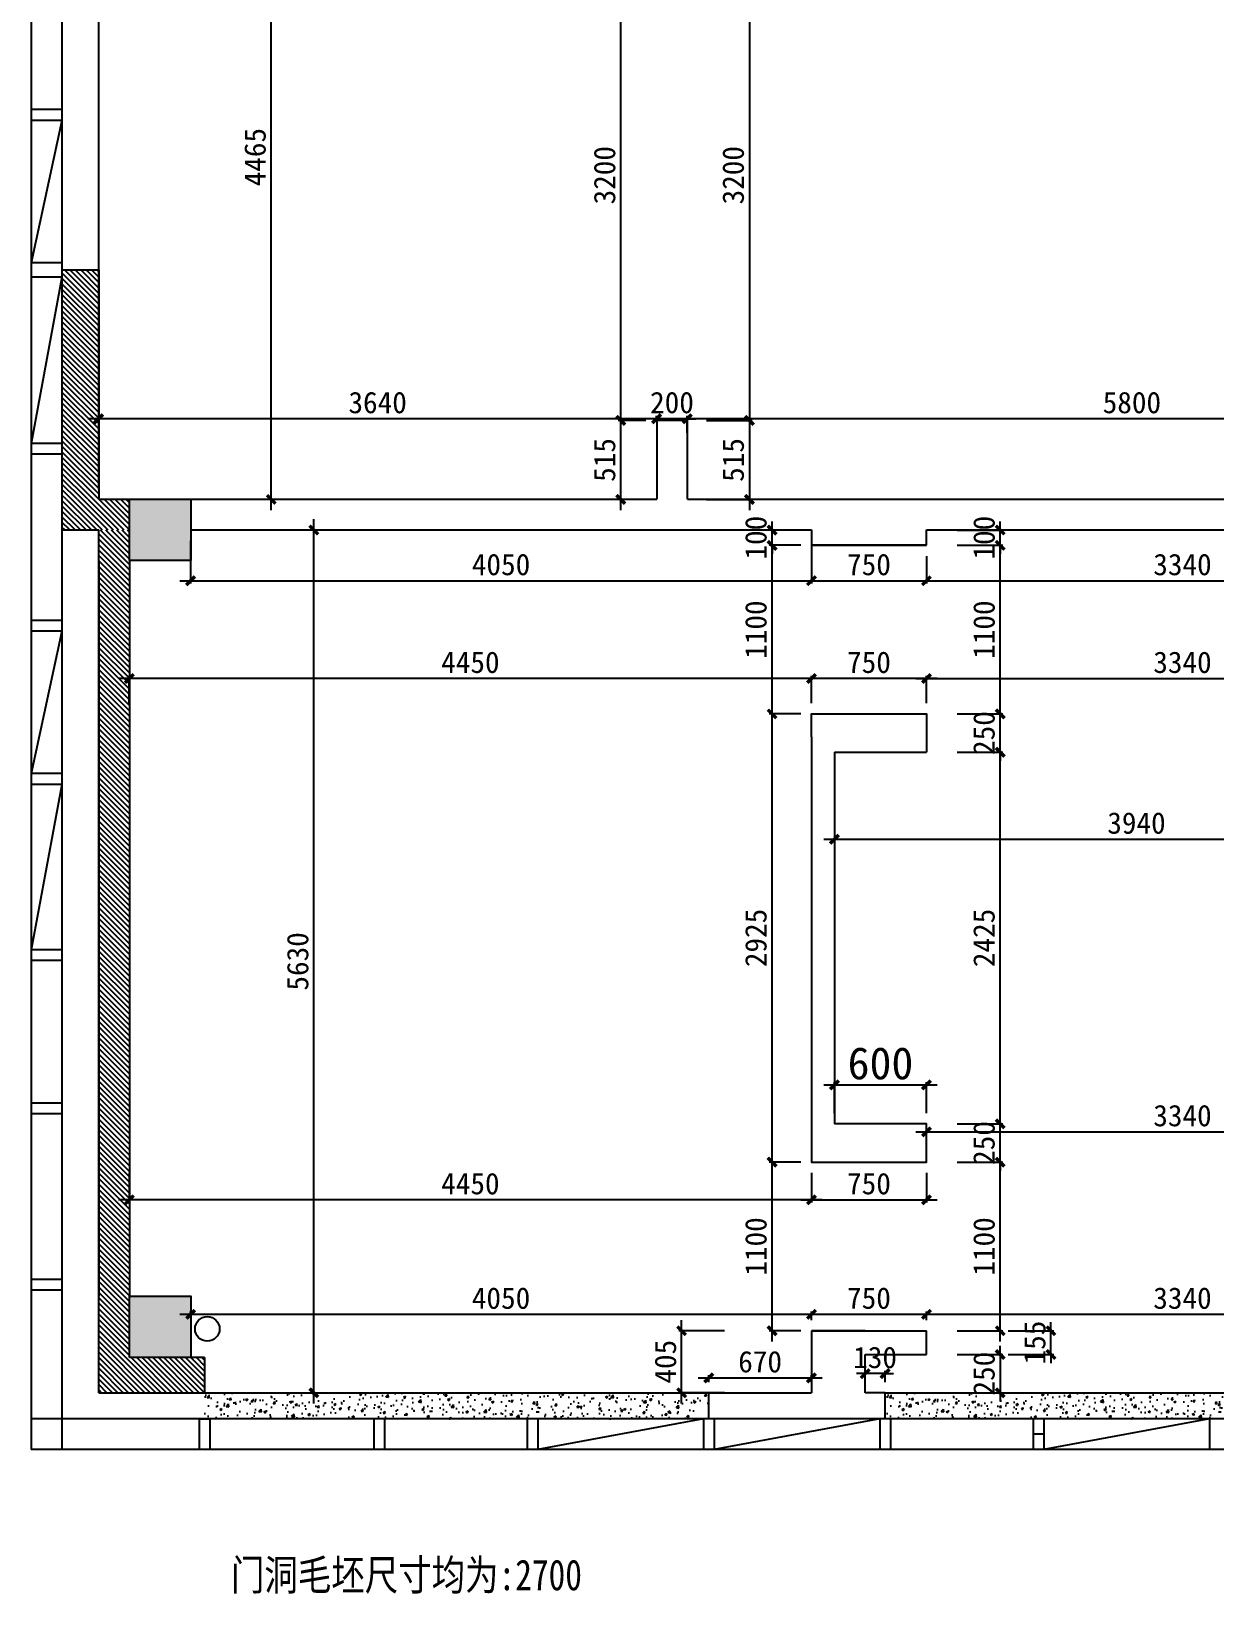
# Model space of a CAD drawing. Header units: millimetres. Extents: x 561810 to 956823, y -438984 to -391712.
# Drawn here: x 615020 to 622740, y -415944 to -405748 of the extents above; entities that cross this region are included whole.
import ezdxf

# ---------------------------------------------------------------- set-up
doc = ezdxf.new("R2010")
doc.units = ezdxf.units.MM
doc.header["$LTSCALE"] = 10
doc.header["$MEASUREMENT"] = 0
doc.layers.get('0').update_dxf_attribs({"linetype": 'CONTINUOUS'})
doc.layers.get('DEFPOINTS').update_dxf_attribs({"color": 1, "linetype": 'CONTINUOUS'})
for name, color, linetype in [('PUB_HATCH', 144, 'CONTINUOUS'), ('WALL', 7, 'CONTINUOUS'), ('WINDOW', 4, 'CONTINUOUS'), ('填充', 8, 'CONTINUOUS')]:
    doc.layers.add(name, color=color, linetype=linetype)
doc.styles.add('12', font='', dxfattribs={"width": 0.8})
doc.styles.add('施洛华标注样式', font='')
doc.styles.get('12').set_extended_font_data('SimSun')
doc.styles.get('施洛华标注样式').set_extended_font_data('SimSun')
doc.dimstyles.new('外标尺寸', dxfattribs={"dimscale": 70, "dimtxt": 3, "dimasz": 0.8, "dimexe": 0.25, "dimexo": 1, "dimgap": 0.5, "dimtad": 1, "dimdec": 0, "dimtxsty": '施洛华标注样式', "dimblk": 'ARCHTICK', "dimcen": 1.5, "dimdle": 1, "dimclrd": 250, "dimclre": 250, "dimclrt": 62, "dimadec": 0, "dimazin": 0, "dimtfac": 1, "dimtdec": 0, "dimtix": 1, "dimtmove": 1, "dimatfit": 3, "dimldrblk": 'ARCHTICK', "dimfxl": 0, "dimarcsym": 0})

# ---------------------------------------------------------------- blocks, each defined once
blk = doc.blocks.new('_ARCHTICK')
at = {"color": 0, "linetype": 'ByBlock', "const_width": 0.4}
blk.add_lwpolyline([(-0.5, -0.5), (0.5, 0.5)], dxfattribs=at)
blk = doc.blocks.new('*D750')
at = {"color": 250, "lineweight": -2}
for p, q in [((624270, -414121), (620790, -414121)), ((620860, -414158), (620860, -414103)), ((624200, -414188), (624200, -414103))]:
    blk.add_line(p, q, dxfattribs=at)
at = {"layer": 'DEFPOINTS', "color": 0}
for p in [(620860, -414121), (620860, -414228), (624200, -414258)]:
    blk.add_point(p, dxfattribs=at)
at = {"color": 250, "lineweight": -2, "xscale": 56, "yscale": 56, "zscale": 56, "rotation": 180}
blk.add_blockref('_ARCHTICK', (620860, -414121), dxfattribs=at)
at = {"color": 250, "lineweight": -2, "xscale": 56, "yscale": 56, "zscale": 56}
blk.add_blockref('_ARCHTICK', (624200, -414121), dxfattribs=at)
at = {"color": 62, "insert": (622530, -414016), "char_height": 140, "attachment_point": 5, "style": '施洛华标注样式'}
blk.add_mtext('3340', dxfattribs=at)
blk = doc.blocks.new('*D751')
at = {"color": 250, "lineweight": -2}
for p, q in [((620930, -414121), (620040, -414121)), ((620110, -414158), (620110, -414103)), ((620860, -414158), (620860, -414103))]:
    blk.add_line(p, q, dxfattribs=at)
at = {"layer": 'DEFPOINTS', "color": 0}
for p in [(620110, -414121), (620110, -414228), (620860, -414228)]:
    blk.add_point(p, dxfattribs=at)
at = {"color": 250, "lineweight": -2, "xscale": 56, "yscale": 56, "zscale": 56, "rotation": 180}
blk.add_blockref('_ARCHTICK', (620110, -414121), dxfattribs=at)
at = {"color": 250, "lineweight": -2, "xscale": 56, "yscale": 56, "zscale": 56}
blk.add_blockref('_ARCHTICK', (620860, -414121), dxfattribs=at)
at = {"color": 62, "insert": (620485, -414016), "char_height": 140, "attachment_point": 5, "style": '施洛华标注样式'}
blk.add_mtext('750', dxfattribs=at)
blk = doc.blocks.new('*D752')
at = {"color": 250, "lineweight": -2}
for p, q in [((620180, -414121), (615990, -414121)), ((616060, -414133), (616060, -414103)), ((620110, -414158), (620110, -414103))]:
    blk.add_line(p, q, dxfattribs=at)
at = {"layer": 'DEFPOINTS', "color": 0}
for p in [(616060, -414121), (616060, -414203), (620110, -414228)]:
    blk.add_point(p, dxfattribs=at)
at = {"color": 250, "lineweight": -2, "xscale": 56, "yscale": 56, "zscale": 56, "rotation": 180}
blk.add_blockref('_ARCHTICK', (616060, -414121), dxfattribs=at)
at = {"color": 250, "lineweight": -2, "xscale": 56, "yscale": 56, "zscale": 56}
blk.add_blockref('_ARCHTICK', (620110, -414121), dxfattribs=at)
at = {"color": 62, "insert": (618085, -414016), "char_height": 140, "attachment_point": 5, "style": '施洛华标注样式'}
blk.add_mtext('4050', dxfattribs=at)
blk = doc.blocks.new('*D753')
at = {"color": 250, "lineweight": -2}
for p, q in [((619543, -414228), (619245, -414228)), ((619263, -414703), (619263, -414158)), ((619543, -414633), (619245, -414633))]:
    blk.add_line(p, q, dxfattribs=at)
at = {"layer": 'DEFPOINTS', "color": 0}
for p in [(619263, -414228), (620110, -414228), (620110, -414633)]:
    blk.add_point(p, dxfattribs=at)
at = {"color": 250, "lineweight": -2, "xscale": 56, "yscale": 56, "zscale": 56}
for p, rotation in [((619263, -414228), 90), ((619263, -414633), 270)]:
    blk.add_blockref('_ARCHTICK', p, dxfattribs=dict(at, rotation=rotation))
at = {"color": 62, "insert": (619158, -414430), "char_height": 140, "attachment_point": 5, "rotation": 90, "style": '施洛华标注样式'}
blk.add_mtext('405', dxfattribs=at)
blk = doc.blocks.new('*D754')
at = {"color": 250, "lineweight": -2}
for p, q in [((620040, -413128), (619835, -413128)), ((619853, -414298), (619853, -413058)), ((620040, -414228), (619835, -414228))]:
    blk.add_line(p, q, dxfattribs=at)
at = {"layer": 'DEFPOINTS', "color": 0}
for p in [(619853, -413128), (620110, -413128), (620110, -414228)]:
    blk.add_point(p, dxfattribs=at)
at = {"color": 250, "lineweight": -2, "xscale": 56, "yscale": 56, "zscale": 56}
for p, rotation in [((619853, -413128), 90), ((619853, -414228), 270)]:
    blk.add_blockref('_ARCHTICK', p, dxfattribs=dict(at, rotation=rotation))
at = {"color": 62, "insert": (619748, -413678), "char_height": 140, "attachment_point": 5, "rotation": 90, "style": '施洛华标注样式'}
blk.add_mtext('1100', dxfattribs=at)
blk = doc.blocks.new('*D755')
at = {"color": 250, "lineweight": -2}
for p, q in [((619853, -413198), (619853, -410133)), ((620040, -410203), (619835, -410203)), ((620040, -413128), (619835, -413128))]:
    blk.add_line(p, q, dxfattribs=at)
at = {"layer": 'DEFPOINTS', "color": 0}
for p in [(619853, -410203), (620110, -410203), (620110, -413128)]:
    blk.add_point(p, dxfattribs=at)
at = {"color": 250, "lineweight": -2, "xscale": 56, "yscale": 56, "zscale": 56}
for p, rotation in [((619853, -410203), 90), ((619853, -413128), 270)]:
    blk.add_blockref('_ARCHTICK', p, dxfattribs=dict(at, rotation=rotation))
at = {"color": 62, "insert": (619748, -411665), "char_height": 140, "attachment_point": 5, "rotation": 90, "style": '施洛华标注样式'}
blk.add_mtext('2925', dxfattribs=at)
blk = doc.blocks.new('*D756')
at = {"color": 250, "lineweight": -2}
for p, q in [((619853, -410273), (619853, -409033)), ((620040, -409103), (619835, -409103)), ((620040, -410203), (619835, -410203))]:
    blk.add_line(p, q, dxfattribs=at)
at = {"layer": 'DEFPOINTS', "color": 0}
for p in [(619853, -409103), (620110, -409103), (620110, -410203)]:
    blk.add_point(p, dxfattribs=at)
at = {"color": 250, "lineweight": -2, "xscale": 56, "yscale": 56, "zscale": 56}
for p, rotation in [((619853, -409103), 90), ((619853, -410203), 270)]:
    blk.add_blockref('_ARCHTICK', p, dxfattribs=dict(at, rotation=rotation))
at = {"color": 62, "insert": (619748, -409653), "char_height": 140, "attachment_point": 5, "rotation": 90, "style": '施洛华标注样式'}
blk.add_mtext('1100', dxfattribs=at)
blk = doc.blocks.new('*D757')
at = {"color": 250, "lineweight": -2}
for p, q in [((619853, -409003), (619853, -408947)), ((620040, -409003), (619835, -409003)), ((619853, -409103), (619853, -409003)), ((620040, -409103), (619835, -409103)), ((619853, -409103), (619853, -409159))]:
    blk.add_line(p, q, dxfattribs=at)
at = {"layer": 'DEFPOINTS', "color": 0}
for p in [(619853, -409003), (620110, -409003), (620110, -409103)]:
    blk.add_point(p, dxfattribs=at)
at = {"color": 250, "lineweight": -2, "xscale": 56, "yscale": 56, "zscale": 56}
for p, rotation in [((619853, -409003), 270), ((619853, -409103), 90)]:
    blk.add_blockref('_ARCHTICK', p, dxfattribs=dict(at, rotation=rotation))
at = {"color": 62, "insert": (619748, -409053), "char_height": 140, "attachment_point": 5, "rotation": 90, "style": '施洛华标注样式'}
blk.add_mtext('100', dxfattribs=at)
blk = doc.blocks.new('*D758')
at = {"color": 250, "lineweight": -2}
for p, q in [((615660, -413198), (615660, -413392)), ((620110, -413198), (620110, -413392)), ((620180, -413374), (615590, -413374))]:
    blk.add_line(p, q, dxfattribs=at)
at = {"layer": 'DEFPOINTS', "color": 0}
for p in [(615660, -413128), (620110, -413128), (615660, -413374)]:
    blk.add_point(p, dxfattribs=at)
at = {"color": 250, "lineweight": -2, "xscale": 56, "yscale": 56, "zscale": 56, "rotation": 180}
blk.add_blockref('_ARCHTICK', (615660, -413374), dxfattribs=at)
at = {"color": 250, "lineweight": -2, "xscale": 56, "yscale": 56, "zscale": 56}
blk.add_blockref('_ARCHTICK', (620110, -413374), dxfattribs=at)
at = {"color": 62, "insert": (617885, -413269), "char_height": 140, "attachment_point": 5, "style": '施洛华标注样式'}
blk.add_mtext('4450', dxfattribs=at)
blk = doc.blocks.new('*D759')
at = {"color": 250, "lineweight": -2}
for p, q in [((620110, -413198), (620110, -413392)), ((620860, -413198), (620860, -413392)), ((620040, -413374), (620930, -413374))]:
    blk.add_line(p, q, dxfattribs=at)
at = {"layer": 'DEFPOINTS', "color": 0}
for p in [(620110, -413128), (620860, -413128), (620860, -413374)]:
    blk.add_point(p, dxfattribs=at)
at = {"color": 250, "lineweight": -2, "xscale": 56, "yscale": 56, "zscale": 56, "rotation": 180}
blk.add_blockref('_ARCHTICK', (620110, -413374), dxfattribs=at)
at = {"color": 250, "lineweight": -2, "xscale": 56, "yscale": 56, "zscale": 56}
blk.add_blockref('_ARCHTICK', (620860, -413374), dxfattribs=at)
at = {"color": 62, "insert": (620485, -413269), "char_height": 140, "attachment_point": 5, "style": '施洛华标注样式'}
blk.add_mtext('750', dxfattribs=at)
blk = doc.blocks.new('*D760')
at = {"color": 250, "lineweight": -2}
for p, q in [((620860, -413058), (620860, -412912)), ((624200, -413058), (624200, -412912)), ((620790, -412930), (624270, -412930))]:
    blk.add_line(p, q, dxfattribs=at)
at = {"layer": 'DEFPOINTS', "color": 0}
for p in [(624200, -412930), (620860, -413128), (624200, -413128)]:
    blk.add_point(p, dxfattribs=at)
at = {"color": 250, "lineweight": -2, "xscale": 56, "yscale": 56, "zscale": 56, "rotation": 180}
blk.add_blockref('_ARCHTICK', (620860, -412930), dxfattribs=at)
at = {"color": 250, "lineweight": -2, "xscale": 56, "yscale": 56, "zscale": 56}
blk.add_blockref('_ARCHTICK', (624200, -412930), dxfattribs=at)
at = {"color": 62, "insert": (622530, -412825), "char_height": 140, "attachment_point": 5, "style": '施洛华标注样式'}
blk.add_mtext('3340', dxfattribs=at)
blk = doc.blocks.new('*D761')
at = {"color": 250, "lineweight": -2}
for p, q in [((621341, -414383), (621341, -414327)), ((621061, -414383), (621359, -414383)), ((621341, -414383), (621341, -414633)), ((621061, -414633), (621359, -414633)), ((621341, -414633), (621341, -414689))]:
    blk.add_line(p, q, dxfattribs=at)
at = {"layer": 'DEFPOINTS', "color": 0}
for p in [(620860, -414383), (620860, -414633), (621341, -414633)]:
    blk.add_point(p, dxfattribs=at)
at = {"color": 250, "lineweight": -2, "xscale": 56, "yscale": 56, "zscale": 56}
for p, rotation in [((621341, -414383), 270), ((621341, -414633), 90)]:
    blk.add_blockref('_ARCHTICK', p, dxfattribs=dict(at, rotation=rotation))
at = {"color": 62, "insert": (621236, -414508), "char_height": 140, "attachment_point": 5, "rotation": 90, "style": '施洛华标注样式'}
blk.add_mtext('250', dxfattribs=at)
blk = doc.blocks.new('*D762')
at = {"color": 250, "lineweight": -2}
for p, q in [((621392, -414228), (621690, -414228)), ((621672, -414228), (621672, -414172)), ((621672, -414383), (621672, -414228)), ((621392, -414383), (621690, -414383)), ((621672, -414383), (621672, -414439))]:
    blk.add_line(p, q, dxfattribs=at)
at = {"layer": 'DEFPOINTS', "color": 0}
for p in [(620860, -414228), (621672, -414228), (620860, -414383)]:
    blk.add_point(p, dxfattribs=at)
at = {"color": 250, "lineweight": -2, "xscale": 56, "yscale": 56, "zscale": 56}
for p, rotation in [((621672, -414228), 270), ((621672, -414383), 90)]:
    blk.add_blockref('_ARCHTICK', p, dxfattribs=dict(at, rotation=rotation))
at = {"color": 62, "insert": (621567, -414305), "char_height": 140, "attachment_point": 5, "rotation": 90, "style": '施洛华标注样式'}
blk.add_mtext('155', dxfattribs=at)
blk = doc.blocks.new('*D763')
at = {"color": 250, "lineweight": -2}
for p, q in [((621061, -413128), (621359, -413128)), ((621341, -414298), (621341, -413058)), ((621061, -414228), (621359, -414228))]:
    blk.add_line(p, q, dxfattribs=at)
at = {"layer": 'DEFPOINTS', "color": 0}
for p in [(620860, -413128), (621341, -413128), (620860, -414228)]:
    blk.add_point(p, dxfattribs=at)
at = {"color": 250, "lineweight": -2, "xscale": 56, "yscale": 56, "zscale": 56}
for p, rotation in [((621341, -413128), 90), ((621341, -414228), 270)]:
    blk.add_blockref('_ARCHTICK', p, dxfattribs=dict(at, rotation=rotation))
at = {"color": 62, "insert": (621236, -413678), "char_height": 140, "attachment_point": 5, "rotation": 90, "style": '施洛华标注样式'}
blk.add_mtext('1100', dxfattribs=at)
blk = doc.blocks.new('*D764')
at = {"color": 250, "lineweight": -2}
for p, q in [((621341, -412878), (621341, -412822)), ((621061, -412878), (621359, -412878)), ((621341, -413128), (621341, -412878)), ((621061, -413128), (621359, -413128)), ((621341, -413128), (621341, -413184))]:
    blk.add_line(p, q, dxfattribs=at)
at = {"layer": 'DEFPOINTS', "color": 0}
for p in [(620860, -412878), (621341, -412878), (620860, -413128)]:
    blk.add_point(p, dxfattribs=at)
at = {"color": 250, "lineweight": -2, "xscale": 56, "yscale": 56, "zscale": 56}
for p, rotation in [((621341, -412878), 270), ((621341, -413128), 90)]:
    blk.add_blockref('_ARCHTICK', p, dxfattribs=dict(at, rotation=rotation))
at = {"color": 62, "insert": (621236, -413003), "char_height": 140, "attachment_point": 5, "rotation": 90, "style": '施洛华标注样式'}
blk.add_mtext('250', dxfattribs=at)
blk = doc.blocks.new('*D765')
at = {"color": 250, "lineweight": -2}
for p, q in [((621061, -410453), (621359, -410453)), ((621341, -412948), (621341, -410383)), ((621061, -412878), (621359, -412878))]:
    blk.add_line(p, q, dxfattribs=at)
at = {"layer": 'DEFPOINTS', "color": 0}
for p in [(620860, -410453), (621341, -410453), (620860, -412878)]:
    blk.add_point(p, dxfattribs=at)
at = {"color": 250, "lineweight": -2, "xscale": 56, "yscale": 56, "zscale": 56}
for p, rotation in [((621341, -410453), 90), ((621341, -412878), 270)]:
    blk.add_blockref('_ARCHTICK', p, dxfattribs=dict(at, rotation=rotation))
at = {"color": 62, "insert": (621236, -411665), "char_height": 140, "attachment_point": 5, "rotation": 90, "style": '施洛华标注样式'}
blk.add_mtext('2425', dxfattribs=at)
blk = doc.blocks.new('*D766')
at = {"color": 250, "lineweight": -2}
for p, q in [((621341, -410203), (621341, -410147)), ((621061, -410203), (621359, -410203)), ((621341, -410453), (621341, -410203)), ((621061, -410453), (621359, -410453)), ((621341, -410453), (621341, -410509))]:
    blk.add_line(p, q, dxfattribs=at)
at = {"layer": 'DEFPOINTS', "color": 0}
for p in [(620860, -410203), (621341, -410203), (620860, -410453)]:
    blk.add_point(p, dxfattribs=at)
at = {"color": 250, "lineweight": -2, "xscale": 56, "yscale": 56, "zscale": 56}
for p, rotation in [((621341, -410203), 270), ((621341, -410453), 90)]:
    blk.add_blockref('_ARCHTICK', p, dxfattribs=dict(at, rotation=rotation))
at = {"color": 62, "insert": (621236, -410328), "char_height": 140, "attachment_point": 5, "rotation": 90, "style": '施洛华标注样式'}
blk.add_mtext('250', dxfattribs=at)
blk = doc.blocks.new('*D767')
at = {"color": 250, "lineweight": -2}
for p, q in [((621341, -410273), (621341, -409033)), ((621061, -409103), (621359, -409103)), ((621061, -410203), (621359, -410203))]:
    blk.add_line(p, q, dxfattribs=at)
at = {"layer": 'DEFPOINTS', "color": 0}
for p in [(620860, -409103), (621341, -409103), (620860, -410203)]:
    blk.add_point(p, dxfattribs=at)
at = {"color": 250, "lineweight": -2, "xscale": 56, "yscale": 56, "zscale": 56}
for p, rotation in [((621341, -409103), 90), ((621341, -410203), 270)]:
    blk.add_blockref('_ARCHTICK', p, dxfattribs=dict(at, rotation=rotation))
at = {"color": 62, "insert": (621236, -409653), "char_height": 140, "attachment_point": 5, "rotation": 90, "style": '施洛华标注样式'}
blk.add_mtext('1100', dxfattribs=at)
blk = doc.blocks.new('*D768')
at = {"color": 250, "lineweight": -2}
for p, q in [((621341, -409003), (621341, -408947)), ((621061, -409003), (621359, -409003)), ((621341, -409103), (621341, -409003)), ((621061, -409103), (621359, -409103)), ((621341, -409103), (621341, -409159))]:
    blk.add_line(p, q, dxfattribs=at)
at = {"layer": 'DEFPOINTS', "color": 0}
for p in [(620860, -409003), (621341, -409003), (620860, -409103)]:
    blk.add_point(p, dxfattribs=at)
at = {"color": 250, "lineweight": -2, "xscale": 56, "yscale": 56, "zscale": 56}
for p, rotation in [((621341, -409003), 270), ((621341, -409103), 90)]:
    blk.add_blockref('_ARCHTICK', p, dxfattribs=dict(at, rotation=rotation))
at = {"color": 62, "insert": (621236, -409053), "char_height": 140, "attachment_point": 5, "rotation": 90, "style": '施洛华标注样式'}
blk.add_mtext('100', dxfattribs=at)
blk = doc.blocks.new('*D769')
at = {"color": 250, "lineweight": -2}
for p, q in [((620110, -410133), (620110, -409955)), ((620860, -410133), (620860, -409955)), ((620930, -409972), (620040, -409972))]:
    blk.add_line(p, q, dxfattribs=at)
at = {"layer": 'DEFPOINTS', "color": 0}
for p in [(620110, -409972), (620110, -410203), (620860, -410203)]:
    blk.add_point(p, dxfattribs=at)
at = {"color": 250, "lineweight": -2, "xscale": 56, "yscale": 56, "zscale": 56, "rotation": 180}
blk.add_blockref('_ARCHTICK', (620110, -409972), dxfattribs=at)
at = {"color": 250, "lineweight": -2, "xscale": 56, "yscale": 56, "zscale": 56}
blk.add_blockref('_ARCHTICK', (620860, -409972), dxfattribs=at)
at = {"color": 62, "insert": (620485, -409867), "char_height": 140, "attachment_point": 5, "style": '施洛华标注样式'}
blk.add_mtext('750', dxfattribs=at)
blk = doc.blocks.new('*D770')
at = {"color": 250, "lineweight": -2}
for p, q in [((615660, -410133), (615660, -409955)), ((620110, -410133), (620110, -409955)), ((620180, -409972), (615590, -409972))]:
    blk.add_line(p, q, dxfattribs=at)
at = {"layer": 'DEFPOINTS', "color": 0}
for p in [(615660, -409972), (615660, -410203), (620110, -410203)]:
    blk.add_point(p, dxfattribs=at)
at = {"color": 250, "lineweight": -2, "xscale": 56, "yscale": 56, "zscale": 56, "rotation": 180}
blk.add_blockref('_ARCHTICK', (615660, -409972), dxfattribs=at)
at = {"color": 250, "lineweight": -2, "xscale": 56, "yscale": 56, "zscale": 56}
blk.add_blockref('_ARCHTICK', (620110, -409972), dxfattribs=at)
at = {"color": 62, "insert": (617885, -409867), "char_height": 140, "attachment_point": 5, "style": '施洛华标注样式'}
blk.add_mtext('4450', dxfattribs=at)
blk = doc.blocks.new('*D771')
at = {"color": 250, "lineweight": -2}
for p, q in [((620860, -410133), (620860, -409955)), ((624200, -410133), (624200, -409955)), ((620790, -409972), (624270, -409972))]:
    blk.add_line(p, q, dxfattribs=at)
at = {"layer": 'DEFPOINTS', "color": 0}
for p in [(624200, -409972), (620860, -410203), (624200, -410203)]:
    blk.add_point(p, dxfattribs=at)
at = {"color": 250, "lineweight": -2, "xscale": 56, "yscale": 56, "zscale": 56, "rotation": 180}
blk.add_blockref('_ARCHTICK', (620860, -409972), dxfattribs=at)
at = {"color": 250, "lineweight": -2, "xscale": 56, "yscale": 56, "zscale": 56}
blk.add_blockref('_ARCHTICK', (624200, -409972), dxfattribs=at)
at = {"color": 62, "insert": (622530, -409867), "char_height": 140, "attachment_point": 5, "style": '施洛华标注样式'}
blk.add_mtext('3340', dxfattribs=at)
blk = doc.blocks.new('*D774')
at = {"color": 250, "lineweight": -2}
for p, q in [((616864, -414703), (616864, -408933)), ((616864, -409003), (616847, -409003)), ((616864, -414633), (616847, -414633))]:
    blk.add_line(p, q, dxfattribs=at)
at = {"layer": 'DEFPOINTS', "color": 0}
for p in [(616864, -409003), (616864, -409003), (616864, -414633)]:
    blk.add_point(p, dxfattribs=at)
at = {"color": 250, "lineweight": -2, "xscale": 56, "yscale": 56, "zscale": 56}
for p, rotation in [((616864, -409003), 90), ((616864, -414633), 270)]:
    blk.add_blockref('_ARCHTICK', p, dxfattribs=dict(at, rotation=rotation))
at = {"color": 62, "insert": (616759, -411818), "char_height": 140, "attachment_point": 5, "rotation": 90, "style": '施洛华标注样式'}
blk.add_mtext('5630', dxfattribs=at)
blk = doc.blocks.new('*D775')
at = {"color": 250, "lineweight": -2}
for p, q in [((620260, -412808), (620260, -412606)), ((620860, -412808), (620860, -412606)), ((620190, -412624), (620930, -412624))]:
    blk.add_line(p, q, dxfattribs=at)
at = {"layer": 'DEFPOINTS', "color": 0}
for p in [(620860, -412624), (620260, -412878), (620860, -412878)]:
    blk.add_point(p, dxfattribs=at)
at = {"color": 250, "lineweight": -2, "xscale": 56, "yscale": 56, "zscale": 56, "rotation": 180}
blk.add_blockref('_ARCHTICK', (620260, -412624), dxfattribs=at)
at = {"color": 250, "lineweight": -2, "xscale": 56, "yscale": 56, "zscale": 56}
blk.add_blockref('_ARCHTICK', (620860, -412624), dxfattribs=at)
at = {"color": 62, "insert": (620560, -412484), "char_height": 210, "attachment_point": 5, "style": '施洛华标注样式'}
blk.add_mtext('600', dxfattribs=at)
blk = doc.blocks.new('*D786')
at = {"color": 250, "lineweight": -2}
for p, q in [((625170, -408277), (619230, -408277)), ((619300, -408368), (619300, -408259)), ((625100, -408368), (625100, -408259))]:
    blk.add_line(p, q, dxfattribs=at)
at = {"layer": 'DEFPOINTS', "color": 0}
for p in [(619300, -408277), (619300, -408438), (625100, -408438)]:
    blk.add_point(p, dxfattribs=at)
at = {"color": 250, "lineweight": -2, "xscale": 56, "yscale": 56, "zscale": 56, "rotation": 180}
blk.add_blockref('_ARCHTICK', (619300, -408277), dxfattribs=at)
at = {"color": 250, "lineweight": -2, "xscale": 56, "yscale": 56, "zscale": 56}
blk.add_blockref('_ARCHTICK', (625100, -408277), dxfattribs=at)
at = {"color": 62, "insert": (622200, -408172), "char_height": 140, "attachment_point": 5, "style": '施洛华标注样式'}
blk.add_mtext('5800', dxfattribs=at)
blk = doc.blocks.new('*D787')
at = {"color": 250, "lineweight": -2}
for p, q in [((618866, -408873), (618866, -408218)), ((619030, -408288), (618848, -408288)), ((619030, -408803), (618848, -408803))]:
    blk.add_line(p, q, dxfattribs=at)
at = {"layer": 'DEFPOINTS', "color": 0}
for p in [(618866, -408288), (619100, -408288), (619100, -408803)]:
    blk.add_point(p, dxfattribs=at)
at = {"color": 250, "lineweight": -2, "xscale": 56, "yscale": 56, "zscale": 56}
for p, rotation in [((618866, -408288), 90), ((618866, -408803), 270)]:
    blk.add_blockref('_ARCHTICK', p, dxfattribs=dict(at, rotation=rotation))
at = {"color": 62, "insert": (618761, -408546), "char_height": 140, "attachment_point": 5, "rotation": 90, "style": '施洛华标注样式'}
blk.add_mtext('515', dxfattribs=at)
blk = doc.blocks.new('*D788')
at = {"color": 250, "lineweight": -2}
for p, q in [((618866, -408358), (618866, -405018)), ((619030, -405088), (618848, -405088)), ((619030, -408288), (618848, -408288))]:
    blk.add_line(p, q, dxfattribs=at)
at = {"layer": 'DEFPOINTS', "color": 0}
for p in [(618866, -405088), (619100, -405088), (619100, -408288)]:
    blk.add_point(p, dxfattribs=at)
at = {"color": 250, "lineweight": -2, "xscale": 56, "yscale": 56, "zscale": 56}
for p, rotation in [((618866, -405088), 90), ((618866, -408288), 270)]:
    blk.add_blockref('_ARCHTICK', p, dxfattribs=dict(at, rotation=rotation))
at = {"color": 62, "insert": (618761, -406688), "char_height": 140, "attachment_point": 5, "rotation": 90, "style": '施洛华标注样式'}
blk.add_mtext('3200', dxfattribs=at)
blk = doc.blocks.new('*D801')
at = {"color": 250, "lineweight": -2}
for p, q in [((616586, -408873), (616586, -404268)), ((616586, -404338), (616604, -404338)), ((616586, -408803), (616604, -408803))]:
    blk.add_line(p, q, dxfattribs=at)
at = {"layer": 'DEFPOINTS', "color": 0}
for p in [(616540, -404338), (616586, -404338), (616540, -408803)]:
    blk.add_point(p, dxfattribs=at)
at = {"color": 250, "lineweight": -2, "xscale": 56, "yscale": 56, "zscale": 56}
for p, rotation in [((616586, -404338), 90), ((616586, -408803), 270)]:
    blk.add_blockref('_ARCHTICK', p, dxfattribs=dict(at, rotation=rotation))
at = {"color": 62, "insert": (616481, -406570), "char_height": 140, "attachment_point": 5, "rotation": 90, "style": '施洛华标注样式'}
blk.add_mtext('4465', dxfattribs=at)
blk = doc.blocks.new('*D802')
at = {"color": 250, "lineweight": -2}
for p, q in [((619705, -405018), (619705, -408358)), ((619425, -405088), (619722, -405088)), ((619425, -408288), (619722, -408288))]:
    blk.add_line(p, q, dxfattribs=at)
at = {"layer": 'DEFPOINTS', "color": 0}
for p in [(619300, -405088), (619300, -408288), (619705, -408288)]:
    blk.add_point(p, dxfattribs=at)
at = {"color": 250, "lineweight": -2, "xscale": 56, "yscale": 56, "zscale": 56}
for p, rotation in [((619705, -405088), 90), ((619705, -408288), 270)]:
    blk.add_blockref('_ARCHTICK', p, dxfattribs=dict(at, rotation=rotation))
at = {"color": 62, "insert": (619600, -406688), "char_height": 140, "attachment_point": 5, "rotation": 90, "style": '施洛华标注样式'}
blk.add_mtext('3200', dxfattribs=at)
blk = doc.blocks.new('*D803')
at = {"color": 250, "lineweight": -2}
for p, q in [((619705, -408218), (619705, -408873)), ((619425, -408288), (619722, -408288)), ((619425, -408803), (619722, -408803))]:
    blk.add_line(p, q, dxfattribs=at)
at = {"layer": 'DEFPOINTS', "color": 0}
for p in [(619300, -408288), (619300, -408803), (619705, -408803)]:
    blk.add_point(p, dxfattribs=at)
at = {"color": 250, "lineweight": -2, "xscale": 56, "yscale": 56, "zscale": 56}
for p, rotation in [((619705, -408288), 90), ((619705, -408803), 270)]:
    blk.add_blockref('_ARCHTICK', p, dxfattribs=dict(at, rotation=rotation))
at = {"color": 62, "insert": (619600, -408546), "char_height": 140, "attachment_point": 5, "rotation": 90, "style": '施洛华标注样式'}
blk.add_mtext('515', dxfattribs=at)
blk = doc.blocks.new('*D808')
at = {"color": 250, "lineweight": -2}
for p, q in [((619100, -408277), (619044, -408277)), ((619100, -408277), (619100, -408259)), ((619300, -408277), (619100, -408277)), ((619300, -408277), (619300, -408259)), ((619300, -408277), (619356, -408277))]:
    blk.add_line(p, q, dxfattribs=at)
at = {"layer": 'DEFPOINTS', "color": 0}
for p in [(619100, -408277), (619100, -408288), (619300, -408288)]:
    blk.add_point(p, dxfattribs=at)
at = {"color": 250, "lineweight": -2, "xscale": 56, "yscale": 56, "zscale": 56}
blk.add_blockref('_ARCHTICK', (619100, -408277), dxfattribs=at)
at = {"color": 250, "lineweight": -2, "xscale": 56, "yscale": 56, "zscale": 56, "rotation": 180}
blk.add_blockref('_ARCHTICK', (619300, -408277), dxfattribs=at)
at = {"color": 62, "insert": (619200, -408172), "char_height": 140, "attachment_point": 5, "style": '施洛华标注样式'}
blk.add_mtext('200', dxfattribs=at)
blk = doc.blocks.new('*D809')
at = {"color": 250, "lineweight": -2}
for p, q in [((619170, -408277), (615390, -408277)), ((615460, -408277), (615460, -408259)), ((619100, -408277), (619100, -408259))]:
    blk.add_line(p, q, dxfattribs=at)
at = {"layer": 'DEFPOINTS', "color": 0}
for p in [(615460, -408277), (615460, -408288), (619100, -408288)]:
    blk.add_point(p, dxfattribs=at)
at = {"color": 250, "lineweight": -2, "xscale": 56, "yscale": 56, "zscale": 56, "rotation": 180}
blk.add_blockref('_ARCHTICK', (615460, -408277), dxfattribs=at)
at = {"color": 250, "lineweight": -2, "xscale": 56, "yscale": 56, "zscale": 56}
blk.add_blockref('_ARCHTICK', (619100, -408277), dxfattribs=at)
at = {"color": 62, "insert": (617280, -408172), "char_height": 140, "attachment_point": 5, "style": '施洛华标注样式'}
blk.add_mtext('3640', dxfattribs=at)
blk = doc.blocks.new('*D837')
at = {"color": 250, "lineweight": -2}
for p, q in [((620190, -411021), (624270, -411021)), ((620260, -411021), (620260, -411039)), ((624200, -411021), (624200, -411039))]:
    blk.add_line(p, q, dxfattribs=at)
at = {"layer": 'DEFPOINTS', "color": 0}
for p in [(620260, -411008), (624200, -411008), (624200, -411021)]:
    blk.add_point(p, dxfattribs=at)
at = {"color": 250, "lineweight": -2, "xscale": 56, "yscale": 56, "zscale": 56, "rotation": 180}
blk.add_blockref('_ARCHTICK', (620260, -411021), dxfattribs=at)
at = {"color": 250, "lineweight": -2, "xscale": 56, "yscale": 56, "zscale": 56}
blk.add_blockref('_ARCHTICK', (624200, -411021), dxfattribs=at)
at = {"color": 62, "insert": (622230, -410916), "char_height": 140, "attachment_point": 5, "style": '施洛华标注样式'}
blk.add_mtext('3940', dxfattribs=at)
blk = doc.blocks.new('*D858')
at = {"color": 250, "lineweight": -2}
for p, q in [((620460, -414508), (620404, -414508)), ((620460, -414563), (620460, -414490)), ((620590, -414508), (620460, -414508)), ((620590, -414563), (620590, -414490)), ((620590, -414508), (620646, -414508))]:
    blk.add_line(p, q, dxfattribs=at)
at = {"layer": 'DEFPOINTS', "color": 0}
for p in [(620460, -414508), (620460, -414633), (620590, -414633)]:
    blk.add_point(p, dxfattribs=at)
at = {"color": 250, "lineweight": -2, "xscale": 56, "yscale": 56, "zscale": 56}
blk.add_blockref('_ARCHTICK', (620460, -414508), dxfattribs=at)
at = {"color": 250, "lineweight": -2, "xscale": 56, "yscale": 56, "zscale": 56, "rotation": 180}
blk.add_blockref('_ARCHTICK', (620590, -414508), dxfattribs=at)
at = {"color": 62, "insert": (620525, -414403), "char_height": 140, "attachment_point": 5, "style": '施洛华标注样式'}
blk.add_mtext('130', dxfattribs=at)
blk = doc.blocks.new('*D859')
at = {"color": 250, "lineweight": -2}
for p, q in [((619370, -414536), (620180, -414536)), ((619440, -414563), (619440, -414518)), ((620110, -414563), (620110, -414518))]:
    blk.add_line(p, q, dxfattribs=at)
at = {"layer": 'DEFPOINTS', "color": 0}
for p in [(620110, -414536), (619440, -414633), (620110, -414633)]:
    blk.add_point(p, dxfattribs=at)
at = {"color": 250, "lineweight": -2, "xscale": 56, "yscale": 56, "zscale": 56, "rotation": 180}
blk.add_blockref('_ARCHTICK', (619440, -414536), dxfattribs=at)
at = {"color": 250, "lineweight": -2, "xscale": 56, "yscale": 56, "zscale": 56}
blk.add_blockref('_ARCHTICK', (620110, -414536), dxfattribs=at)
at = {"color": 62, "insert": (619775, -414431), "char_height": 140, "attachment_point": 5, "style": '施洛华标注样式'}
blk.add_mtext('670', dxfattribs=at)
blk = doc.blocks.new('*D862')
at = {"color": 250, "lineweight": -2}
for p, q in [((616060, -409073), (616060, -409352)), ((620110, -409073), (620110, -409352)), ((615990, -409334), (620180, -409334))]:
    blk.add_line(p, q, dxfattribs=at)
at = {"layer": 'DEFPOINTS', "color": 0}
for p in [(616060, -409003), (620110, -409003), (620110, -409334)]:
    blk.add_point(p, dxfattribs=at)
at = {"color": 250, "lineweight": -2, "xscale": 56, "yscale": 56, "zscale": 56, "rotation": 180}
blk.add_blockref('_ARCHTICK', (616060, -409334), dxfattribs=at)
at = {"color": 250, "lineweight": -2, "xscale": 56, "yscale": 56, "zscale": 56}
blk.add_blockref('_ARCHTICK', (620110, -409334), dxfattribs=at)
at = {"color": 62, "insert": (618085, -409229), "char_height": 140, "attachment_point": 5, "style": '施洛华标注样式'}
blk.add_mtext('4050', dxfattribs=at)
blk = doc.blocks.new('*D863')
at = {"color": 250, "lineweight": -2}
for p, q in [((620110, -409173), (620110, -409352)), ((620860, -409173), (620860, -409352)), ((620040, -409334), (620930, -409334))]:
    blk.add_line(p, q, dxfattribs=at)
at = {"layer": 'DEFPOINTS', "color": 0}
for p in [(620110, -409103), (620860, -409103), (620860, -409334)]:
    blk.add_point(p, dxfattribs=at)
at = {"color": 250, "lineweight": -2, "xscale": 56, "yscale": 56, "zscale": 56, "rotation": 180}
blk.add_blockref('_ARCHTICK', (620110, -409334), dxfattribs=at)
at = {"color": 250, "lineweight": -2, "xscale": 56, "yscale": 56, "zscale": 56}
blk.add_blockref('_ARCHTICK', (620860, -409334), dxfattribs=at)
at = {"color": 62, "insert": (620485, -409229), "char_height": 140, "attachment_point": 5, "style": '施洛华标注样式'}
blk.add_mtext('750', dxfattribs=at)
blk = doc.blocks.new('*D864')
at = {"color": 250, "lineweight": -2}
for p, q in [((620860, -409173), (620860, -409352)), ((624200, -409188), (624200, -409352)), ((620790, -409334), (624270, -409334))]:
    blk.add_line(p, q, dxfattribs=at)
at = {"layer": 'DEFPOINTS', "color": 0}
for p in [(620860, -409103), (624200, -409118), (624200, -409334)]:
    blk.add_point(p, dxfattribs=at)
at = {"color": 250, "lineweight": -2, "xscale": 56, "yscale": 56, "zscale": 56, "rotation": 180}
blk.add_blockref('_ARCHTICK', (620860, -409334), dxfattribs=at)
at = {"color": 250, "lineweight": -2, "xscale": 56, "yscale": 56, "zscale": 56}
blk.add_blockref('_ARCHTICK', (624200, -409334), dxfattribs=at)
at = {"color": 62, "insert": (622530, -409229), "char_height": 140, "attachment_point": 5, "style": '施洛华标注样式'}
blk.add_mtext('3340', dxfattribs=at)

msp = doc.modelspace()

# ---------------------------------------------------------------- hatches: boundary and pattern name
h = msp.add_hatch()
h.set_pattern_fill('ANSI31', color=250, scale=200, angle=-90, style=0)
h.set_pattern_definition([(315, (615460.487, -408802.755), (17.67767, 17.67767), [])])
h.paths.add_polyline_path([(615460.5, -407306.3), (615220.5, -407306.3), (615220.5, -407352.8), (615220.5, -408802.8), (615460.5, -408802.8)])
h = msp.add_hatch()
h.set_pattern_fill('ANSI31', color=250, scale=200, angle=-90, style=0)
h.set_pattern_definition([(315, (615660.487, -409002.755), (17.6777, 17.6777), [])])
h.paths.add_polyline_path([(615660.5, -409002.8), (615660.5, -408802.8), (615220.5, -408802.8), (615220.5, -409002.8)])
h = msp.add_hatch()
h.set_pattern_fill('AR-CONC', color=250, scale=20, style=0)
h.set_pattern_definition([(50, (619440.49, -414802.76), (143.452, -12.5504), [15, -165]), (355, (619440.49, -414802.76), (-27.75, 150.4384), [12, -132]), (100.4514, (619452.44, -414803.8), (115.702, 137.888), [12.748, -140.2284]), (46.184, (619440.49, -414762.76), (213.448, -33.104), [22.5, -247.5]), (96.6356, (619458.27, -414765.51), (186.933, 194.824), [19.122, -210.343]), (351.184, (619440.49, -414762.76), (186.932, 194.824), [18, -198]), (21, (619460.49, -414772.76), (119.3814, -80.5238), [15, -165]), (326, (619460.49, -414772.76), (48.663, 145.03), [12, -132]), (71.4514, (619470.44, -414779.47), (168.0445, 64.506), [12.748, -140.2284]), (37.5, (619440.487, -414802.755), (2.432, 66.5788), [0, -130.4, 0, -134, 0, -132.5]), (7.5, (619440.49, -414802.755), (52.6139, 78.8823), [0, -76.4, 0, -127.4, 0, -50.5]), (327.5, (619395.887, -414802.755), (106.7645, -4.511), [0, -50, 0, -156, 0, -207]), (317.5, (619375.89, -414802.755), (116.6372, 20.021), [0, -65, 0, -103.6, 0, -147])])
h.paths.add_polyline_path([(616150.5, -414632.8), (616150.5, -414802.8), (616185.5, -414802.8), (619440.5, -414802.8), (619440.5, -414632.8)])
h = msp.add_hatch()
h.set_pattern_fill('AR-CONC', color=250, scale=20, style=0)
h.set_pattern_definition([(50, (623890.49, -414802.76), (143.452, -12.5504), [15, -165]), (355, (623890.49, -414802.76), (-27.75, 150.4384), [12, -132]), (100.4514, (623902.44, -414803.8), (115.702, 137.888), [12.748, -140.2284]), (46.184, (623890.49, -414762.76), (213.448, -33.104), [22.5, -247.5]), (96.6356, (623908.27, -414765.51), (186.933, 194.824), [19.122, -210.343]), (351.184, (623890.49, -414762.76), (186.932, 194.824), [18, -198]), (21, (623910.49, -414772.76), (119.3814, -80.5238), [15, -165]), (326, (623910.49, -414772.76), (48.663, 145.03), [12, -132]), (71.4514, (623920.44, -414779.47), (168.0445, 64.506), [12.748, -140.2284]), (37.5, (623890.487, -414802.755), (2.432, 66.5788), [0, -130.4, 0, -134, 0, -132.5]), (7.5, (623890.49, -414802.755), (52.6139, 78.8823), [0, -76.4, 0, -127.4, 0, -50.5]), (327.5, (623845.887, -414802.755), (106.7645, -4.511), [0, -50, 0, -156, 0, -207]), (317.5, (623825.89, -414802.755), (116.6372, 20.021), [0, -65, 0, -103.6, 0, -147])])
h.paths.add_polyline_path([(623890.5, -414802.8), (623890.5, -414632.8), (620590.5, -414632.8), (620590.5, -414802.8), (620625.5, -414802.8)])
at = {"layer": 'PUB_HATCH'}
h = msp.add_hatch(color=256, dxfattribs=at)
h.paths.add_polyline_path([(627520.5, -414402.8), (627520.5, -414002.8), (627920.5, -414002.8), (627920.5, -414402.8)])
h.paths.add_polyline_path([(615660.5, -414402.8), (615660.5, -414002.8), (616060.5, -414002.8), (616060.5, -414402.8)])
h.paths.add_polyline_path([(615660.5, -409202.8), (615660.5, -408802.8), (616060.5, -408802.8), (616060.5, -409202.8)])
h.paths.add_polyline_path([(615660.5, -402742.8), (615660.5, -402342.8), (616060.5, -402342.8), (616060.5, -402742.8)])
h.paths.add_polyline_path([(651370.5, -402742.8), (651370.5, -402342.8), (651770.5, -402342.8), (651770.5, -402742.8)])
h.paths.add_polyline_path([(651370.5, -409202.8), (651370.5, -408802.8), (651770.5, -408802.8), (651770.5, -409202.8)])
h.paths.add_polyline_path([(651370.5, -414402.8), (651370.5, -414002.8), (651770.5, -414002.8), (651770.5, -414402.8)])
h.paths.add_polyline_path([(639510.5, -414402.8), (639510.5, -414002.8), (639910.5, -414002.8), (639910.5, -414402.8)])
at = {"layer": 'WALL'}
h = msp.add_hatch(dxfattribs=at)
h.set_pattern_fill('ANSI31', color=250, scale=200, angle=-90, style=0)
h.set_pattern_definition([(315, (616150.487, -414632.755), (17.67767, 17.67767), [])])
h.paths.add_polyline_path([(615660.5, -409202.8), (615660.5, -409002.8), (615460.5, -409002.8), (615460.5, -414632.8), (616150.5, -414632.8), (616150.5, -414402.8), (615660.5, -414402.8), (615660.5, -414002.8)])

# ---------------------------------------------------------------- linework, layer by layer
at = {"color": 1}
for p, q in [((615220.5, -406259.8), (615020.5, -406259.8)), ((615220.5, -406329.8), (615020.5, -406329.8)), ((615220.5, -406329.8), (615020.5, -407259.8)), ((615220.5, -407259.8), (615020.5, -407259.8)), ((615220.5, -407259.8), (615220.5, -407352.8)), ((615220.5, -407352.8), (615020.5, -407352.8)), ((615220.5, -407352.8), (615020.5, -408437.8)), ((615220.5, -408437.8), (615020.5, -408437.8)), ((615220.5, -408507.8), (615020.5, -408507.8)), ((615220.5, -409592.8), (615020.5, -409592.8)), ((615220.5, -409662.8), (615020.5, -409662.8)), ((615220.5, -409662.8), (615020.5, -410592.8)), ((615220.5, -410592.8), (615020.5, -410592.8)), ((615220.5, -410662.8), (615020.5, -410662.8)), ((615220.5, -410662.8), (615020.5, -411742.8)), ((615220.5, -411742.8), (615020.5, -411742.8)), ((615220.5, -411812.8), (615020.5, -411812.8)), ((615220.5, -412742.8), (615020.5, -412742.8)), ((615220.5, -412812.8), (615020.5, -412812.8)), ((615220.5, -413892.8), (615020.5, -413892.8)), ((615220.5, -413962.8), (615020.5, -413962.8)), ((615220.5, -414802.8), (615020.5, -414802.8)), ((615220.5, -414802.8), (615220.5, -415002.8)), ((616115.5, -414802.8), (616115.5, -415002.8)), ((616115.5, -414802.8), (616185.5, -414802.8)), ((616185.5, -414802.8), (616185.5, -415002.8)), ((617255.5, -414802.8), (617255.5, -415002.8)), ((617325.5, -414802.8), (617325.5, -415002.8)), ((618255.5, -414802.8), (618255.5, -415002.8)), ((618325.5, -414802.8), (618325.5, -415002.8)), ((619405.5, -414802.8), (618325.5, -415002.8)), ((619405.5, -414802.8), (619405.5, -415002.8)), ((619475.5, -414802.8), (619475.5, -415002.8)), ((620555.5, -414802.8), (619475.5, -415002.8)), ((620555.5, -414802.8), (620555.5, -415002.8)), ((620625.5, -414802.8), (620625.5, -415002.8)), ((621555.5, -414802.8), (621555.5, -415002.8)), ((621625.5, -414802.8), (621625.5, -415002.8)), ((622705.5, -414802.8), (621625.5, -415002.8)), ((622705.5, -414802.8), (622705.5, -415002.8)), ((621625.5, -414902.8), (621555.5, -414902.8))]:
    msp.add_line(p, q, dxfattribs=at)
msp.add_line((615220.5, -407306.3), (615460.5, -407306.3))
for points in [[(619475.5, -414802.8), (619405.5, -414802.8)], [(620625.5, -414802.8), (620555.5, -414802.8)]]:
    msp.add_lwpolyline(points, dxfattribs=at)
at = {"layer": 'WALL'}
for p, q in [((615460.5, -408737.8), (615460.5, -407306.3)), ((615460.5, -407306.3), (615460.5, -408802.8)), ((615460.5, -407306.3), (615460.5, -408802.8)), ((619300.5, -408288.3), (619100.5, -408288.3)), ((619100.5, -408288.3), (619100.5, -408802.8)), ((619300.5, -408802.8), (619300.5, -408288.3)), ((615460.5, -408802.8), (619100.5, -408802.8)), ((619300.5, -408802.8), (625100.5, -408802.8)), ((615220.5, -409002.8), (615460.5, -409002.8)), ((615460.5, -414632.8), (615460.5, -409002.8)), ((616060.5, -409002.8), (620110.5, -409002.8)), ((620110.5, -409002.8), (620110.5, -409102.8)), ((620860.5, -409102.8), (620860.5, -409002.8)), ((620860.5, -409002.8), (624200.5, -409002.8)), ((620110.5, -409102.8), (620860.5, -409102.8)), ((620860.5, -409102.8), (620110.5, -409102.8)), ((615460.5, -414002.8), (615460.5, -409202.8)), ((615460.5, -414002.8), (615460.5, -409202.8)), ((615460.5, -409202.8), (615460.5, -414002.8)), ((615660.5, -409202.8), (615660.5, -414002.8)), ((620110.5, -410352.8), (620110.5, -412977.8)), ((620260.5, -410452.8), (620260.5, -412877.8)), ((620260.5, -410452.8), (620860.5, -410452.8)), ((620460.5, -414227.8), (620110.5, -414227.8)), ((620110.5, -414227.8), (620110.5, -414632.8)), ((620110.5, -414227.8), (620860.5, -414227.8)), ((620860.5, -414382.8), (620860.5, -414227.8)), ((616150.5, -414402.8), (615660.5, -414402.8)), ((616150.5, -414402.8), (616150.5, -414632.8)), ((620460.5, -414632.8), (620460.5, -414382.8)), ((620460.5, -414382.8), (620860.5, -414382.8)), ((615460.5, -414632.8), (616150.5, -414632.8)), ((619440.5, -414632.8), (620110.5, -414632.8)), ((620590.5, -414632.8), (620460.5, -414632.8))]:
    msp.add_line(p, q, dxfattribs=at)
for points in [[(615660.5, -409202.8), (615660.5, -408802.8), (616060.5, -408802.8), (616060.5, -409202.8), (615660.5, -409202.8)], [(620110.5, -410352.8), (620110.5, -410202.8), (620860.5, -410202.8), (620860.5, -410452.8)], [(620110.5, -412977.8), (620110.5, -413127.8), (620860.5, -413127.8), (620860.5, -412877.8), (620260.5, -412877.8)], [(615660.5, -414402.8), (615660.5, -414002.8), (616060.5, -414002.8), (616060.5, -414402.8), (615660.5, -414402.8)], [(619440.5, -414802.8), (619440.5, -414632.8)], [(620590.5, -414802.8), (620590.5, -414632.8)]]:
    msp.add_lwpolyline(points, dxfattribs=at)
at = {"layer": 'WINDOW'}
for p, q in [((615020.5, -392842.8), (615020.5, -415002.8)), ((615220.5, -392842.8), (615220.5, -414802.8)), ((615460.5, -407306.3), (615460.5, -405144.8)), ((652220.5, -414802.8), (615220.5, -414802.8)), ((652340.5, -415002.8), (615020.5, -415002.8))]:
    msp.add_line(p, q, dxfattribs=at)
msp.add_circle((616169, -414216, -2150003), 80, dxfattribs=at)
at = {"layer": '填充', "color": 142, "ltscale": 0.01}
for p, q in [((616150.5, -414632.8), (619440.5, -414632.8)), ((620590.5, -414632.8), (623890.5, -414632.8))]:
    msp.add_line(p, q, dxfattribs=at)

# ---------------------------------------------------------------- texts
at = {"layer": '填充', "color": 142, "ltscale": 0.01, "style": '12', "width": 0.8}
msp.add_text('门洞毛坯尺寸均为:2700', height=200, dxfattribs=at).set_placement((616322.7, -415921.3))

# ---------------------------------------------------------------- dimensions: what is measured, and where the dimension line sits
at = {"color": 1}
for base, p1, p2, picture, middle in [((616586.3, -404337.8), (616540.1, -408802.8), (616540.1, -404337.8), '*D801', (616481.3, -406570.3)), ((618865.5, -405088.3), (619100.5, -408288.3), (619100.5, -405088.3), '*D788', (618760.5, -406688.3)), ((619705, -408288.3), (619300.5, -405088.3), (619300.5, -408288.3), '*D802', (619600, -406688.3)), ((618865.5272812, -408288.2550586), (619100.4866327, -408802.7550586), (619100.4866327, -408288.2550586), '*D787', (618760.5272812, -408545.5050586)), ((619704.9769553, -408802.7550586), (619300.4866327, -408288.2550586), (619300.4866327, -408802.7550586), '*D803', (619599.9769553, -408545.5050586)), ((616864, -409002.8), (616864, -414632.8), (616864, -409002.8), '*D774', (616759, -411817.8)), ((619853, -409002.8), (620110.5, -409102.8), (620110.5, -409002.8), '*D757', (619748, -409052.8)), ((621341.1, -409002.8), (620860.5, -409102.8), (620860.5, -409002.8), '*D768', (621236.1, -409052.8)), ((619853, -409102.8), (620110.5, -410202.8), (620110.5, -409102.8), '*D756', (619748, -409652.8)), ((621341.1, -409102.8), (620860.5, -410202.8), (620860.5, -409102.8), '*D767', (621236.1, -409652.8)), ((619853, -410202.8), (620110.5, -413127.8), (620110.5, -410202.8), '*D755', (619748, -411665.3)), ((621341.1, -410202.8), (620860.5, -410452.8), (620860.5, -410202.8), '*D766', (621236.1, -410327.8)), ((621341.1, -410452.8), (620860.5, -412877.8), (620860.5, -410452.8), '*D765', (621236.1, -411665.3)), ((621341.1, -412877.8), (620860.5, -413127.8), (620860.5, -412877.8), '*D764', (621236.1, -413002.8)), ((619853, -413127.8), (620110.5, -414227.8), (620110.5, -413127.8), '*D754', (619748, -413677.8)), ((621341.1, -413127.8), (620860.5, -414227.8), (620860.5, -413127.8), '*D763', (621236.1, -413677.8)), ((621672.2, -414227.8), (620860.5, -414382.8), (620860.5, -414227.8), '*D762', (621567.2, -414305.3)), ((619263, -414227.8), (620110.5, -414632.8), (620110.5, -414227.8), '*D753', (619158, -414430.3)), ((621341.1, -414632.8), (620860.5, -414382.8), (620860.5, -414632.8), '*D761', (621236.1, -414507.8))]:
    dim = msp.add_linear_dim(base=base, p1=p1, p2=p2, angle=90, dimstyle='外标尺寸', override={"dimtxt": 2}, dxfattribs=at)
    dim.commit()
    dim.dimension.update_dxf_attribs({"geometry": picture, "text_midpoint": middle})
for base, p1, p2, picture, middle in [((615460.5, -408276.9), (619100.5, -408288.3), (615460.5, -408288.3), '*D809', (617280.5, -408171.9)), ((619100.5, -408276.9), (619300.5, -408288.3), (619100.5, -408288.3), '*D808', (619200.5, -408171.9)), ((619300.5, -408276.9), (625100.5, -408438.3), (619300.5, -408438.3), '*D786', (622200.5, -408171.9)), ((620110.5, -409334.4), (616060.5, -409002.8), (620110.5, -409002.8), '*D862', (618085.5, -409229.4)), ((620860.5, -409334.4), (620110.5, -409102.8), (620860.5, -409102.8), '*D863', (620485.5, -409229.4)), ((624200.5, -409334.4), (620860.5, -409102.8), (624200.5, -409117.8), '*D864', (622530.5, -409229.4)), ((615660.5, -409972.4), (620110.5, -410202.8), (615660.5, -410202.8), '*D770', (617885.5, -409867.4)), ((620110.5, -409972.4), (620860.5, -410202.8), (620110.5, -410202.8), '*D769', (620485.5, -409867.4)), ((624200.5, -409972.4), (620860.5, -410202.8), (624200.5, -410202.8), '*D771', (622530.5, -409867.4)), ((624200.5, -411021.1), (620260.5, -411008.5), (624200.5, -411008.5), '*D837', (622230.5, -410916.1)), ((624200.5, -412929.7), (620860.5, -413127.8), (624200.5, -413127.8), '*D760', (622530.5, -412824.7)), ((615660.5, -413374.4), (620110.5, -413127.8), (615660.5, -413127.8), '*D758', (617885.5, -413269.4)), ((620860.5, -413374.4), (620110.5, -413127.8), (620860.5, -413127.8), '*D759', (620485.5, -413269.4)), ((616060.5, -414120.9), (620110.5, -414227.8), (616060.5, -414202.8), '*D752', (618085.5, -414015.9)), ((620110.5, -414120.9), (620860.5, -414227.8), (620110.5, -414227.8), '*D751', (620485.5, -414015.9)), ((620860.5, -414120.9), (624200.5, -414257.8), (620860.5, -414227.8), '*D750', (622530.5, -414015.9)), ((620110.5, -414535.8), (619440.5, -414632.8), (620110.5, -414632.8), '*D859', (619775.5, -414430.8)), ((620460.5, -414507.8), (620590.5, -414632.8), (620460.5, -414632.8), '*D858', (620525.5, -414402.8))]:
    dim = msp.add_linear_dim(base=base, p1=p1, p2=p2, dimstyle='外标尺寸', override={"dimtxt": 2}, dxfattribs=at)
    dim.commit()
    dim.dimension.update_dxf_attribs({"geometry": picture, "text_midpoint": middle})
dim = msp.add_linear_dim(base=(620860.5, -412623.7), p1=(620260.5, -412877.8), p2=(620860.5, -412877.8), dimstyle='外标尺寸', dxfattribs=at)
dim.commit()
dim.dimension.update_dxf_attribs({"geometry": '*D775', "text_midpoint": (620560.5, -412483.7)})

doc.saveas('drawing.dxf')
